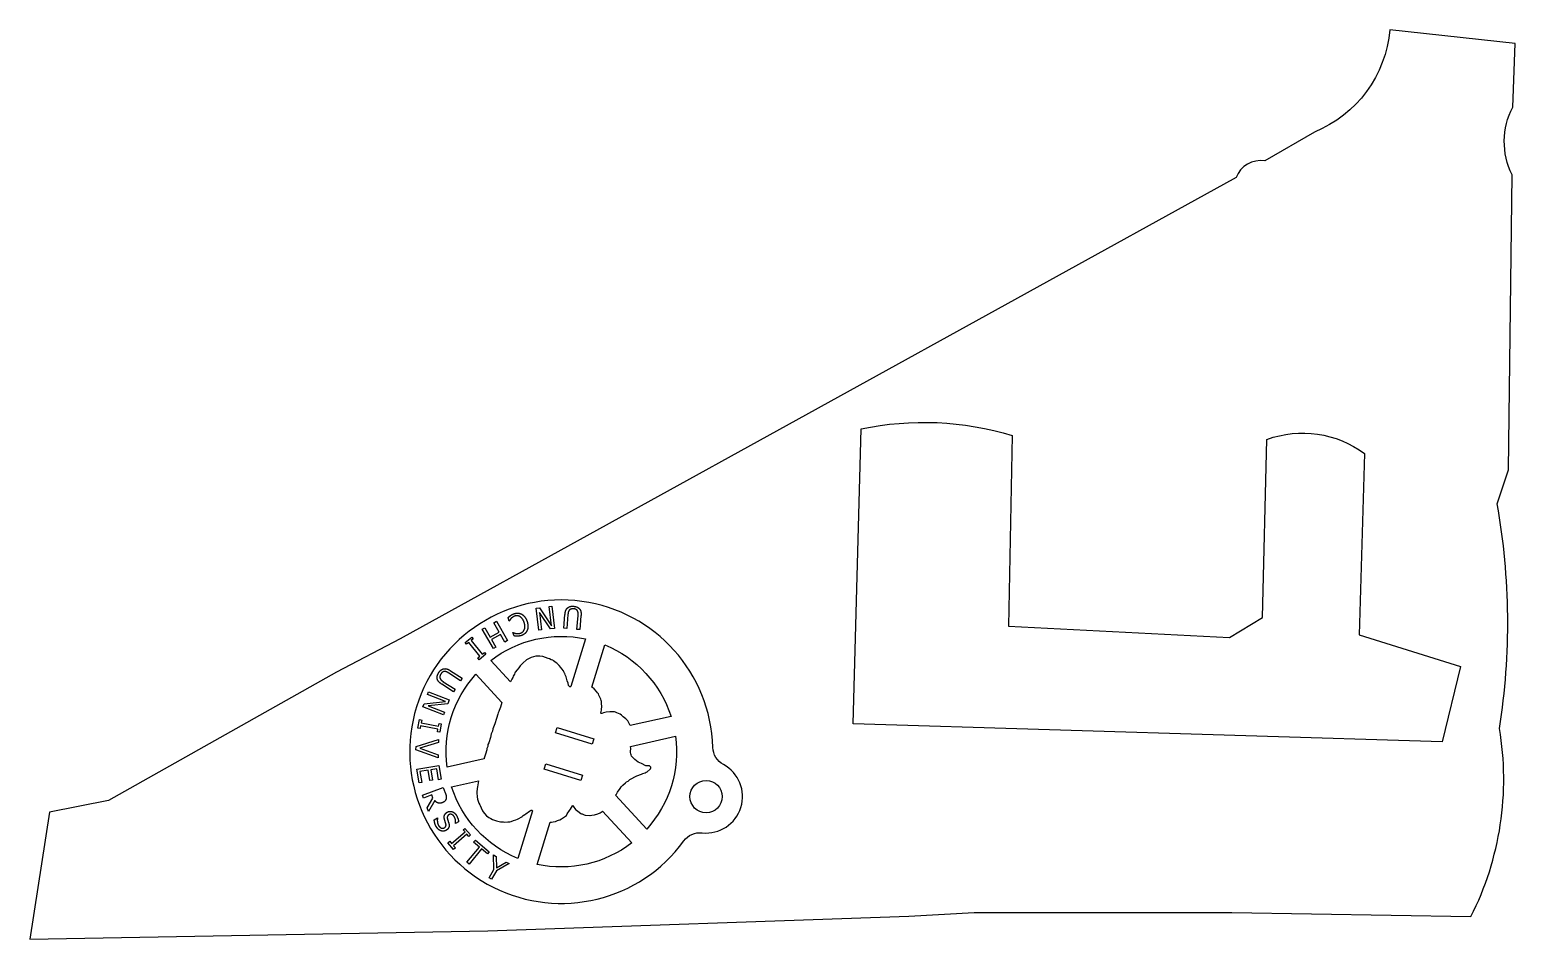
# Model space of a CAD drawing. Header units: millimetres. Extents: x 0 to 147, y 0 to 90.
import ezdxf

# ---------------------------------------------------------------- set-up
doc = ezdxf.new("R2010")
doc.units = ezdxf.units.MM
doc.layers.add('SCRAP_OUTLINE', color=8, linetype='Continuous')

msp = doc.modelspace()

# ---------------------------------------------------------------- linework, layer by layer
for points in [[(66.54, 10.53, 0.821365), (68.64, 17.28, -0.267689), (67.59, 18.98, 6.023346), (64.72, 9.72, -0.267689)], [(53.54, 24.99), (53.51, 24.98), (53.44, 24.98), (53.39, 25), (53.35, 25.05), (53.32, 25.11), (53.28, 25.32), (53.18, 25.56), (53.06, 25.95), (52.97, 26.14), (52.94, 26.27), (52.92, 26.32), (52.83, 26.45), (52.8, 26.55), (52.64, 26.76), (52.56, 26.87), (52.38, 27.07), (52.19, 27.26), (52.08, 27.34), (51.81, 27.55), (51.74, 27.59), (51.59, 27.64), (51.44, 27.73), (51.31, 27.78), (50.76, 27.95), (50.48, 27.99), (50.29, 28), (50.09, 27.99), (49.86, 27.93), (49.62, 27.86), (49.15, 27.62), (48.8, 27.3), (48.54, 27.04), (48.39, 26.85), (48.24, 26.65), (48.04, 26.42), (48, 26.34), (47.96, 26.23), (47.84, 26.01), (47.8, 25.89), (47.7, 25.73), (47.57, 25.46), (45.62, 27.57, -0.221398), (55, 29.7)], [(59.42, 21.13), (59.22, 21.53), (59.19, 21.59), (59.08, 21.71), (58.97, 21.81), (58.72, 22.01), (58.55, 22.17), (58.41, 22.25), (58.09, 22.39), (57.97, 22.45), (57.87, 22.49), (57.39, 22.5), (57.03, 22.45), (56.77, 22.38), (56.6, 22.32), (56.55, 22.32), (56.53, 22.32), (56.51, 22.35), (56.51, 22.39), (56.56, 22.67), (56.59, 23.08), (56.57, 23.24), (56.57, 23.52), (56.55, 23.63), (56.5, 23.74), (56.32, 24.15), (56.26, 24.26), (56.16, 24.38), (56.09, 24.51), (55.84, 24.76), (55.68, 24.89), (55.62, 24.93), (56.91, 29.11, -0.221398), (63.45, 22.04)], [(41.3, 17.02, -0.221398), (44.15, 26.21), (46.72, 23.43), (46.64, 23.17), (46.57, 22.94), (46.44, 22.63), (46.4, 22.51), (46.35, 22.41), (46.32, 22.27), (46.17, 21.85), (46.01, 21.32), (45.94, 21.15), (45.83, 20.82), (45.78, 20.58), (45.67, 20.32), (45.58, 19.97), (45.41, 19.44), (45.34, 19.27), (45.32, 19.08), (45.3, 19.01), (45.22, 18.87), (45.21, 18.72), (45.08, 18.31), (45.03, 18.11), (44.96, 17.92), (44.95, 17.85)], [(63.89, 20.09, -0.221398), (61.04, 10.9), (57.95, 14.24), (58.04, 14.36), (58.14, 14.54), (58.42, 14.92), (58.51, 15.06), (58.69, 15.25), (58.94, 15.47), (59.06, 15.57), (59.21, 15.65), (59.36, 15.79), (60.06, 16.15), (60.53, 16.32), (60.66, 16.38), (60.88, 16.45), (61, 16.51), (61.09, 16.57), (61.38, 16.81), (61.42, 16.87), (61.44, 16.96), (61.44, 17.02), (61.43, 17.07), (61.4, 17.1), (61.36, 17.13), (61.32, 17.15), (61.24, 17.16), (61.04, 17.15), (60.96, 17.16), (60.52, 17.38), (60.19, 17.52), (60.05, 17.64), (59.86, 17.77), (59.73, 17.92), (59.6, 18.04), (59.55, 18.12), (59.51, 18.23), (59.47, 18.34), (59.44, 18.47), (59.43, 18.56), (59.46, 18.87), (59.45, 19.08)], [(44.4, 15.67), (44.36, 15.46), (44.3, 15.06), (44.27, 14.92), (44.26, 14.8), (44.23, 14.64), (44.25, 14.48), (44.26, 14.08), (44.3, 13.85), (44.42, 13.47), (44.54, 13.3), (44.58, 13.23), (44.66, 12.99), (44.79, 12.7), (44.86, 12.59), (44.98, 12.45), (45.19, 12.21), (45.43, 12.04), (45.61, 11.93), (45.78, 11.85), (46.17, 11.72), (46.59, 11.63), (46.88, 11.61), (47.02, 11.59), (47.29, 11.62), (47.49, 11.63), (47.64, 11.66), (47.87, 11.73), (48.1, 11.8), (48.27, 11.88), (48.75, 12.15), (48.77, 12.18), (48.81, 12.24), (48.97, 12.33), (49.1, 12.42), (49.23, 12.5), (49.33, 12.58), (49.44, 12.66), (49.55, 12.75), (49.61, 12.78), (49.65, 12.78), (49.67, 12.78), (49.73, 12.7), (48.28, 8, -0.221398), (41.74, 15.07)], [(51.48, 11.59), (51.61, 11.58), (51.79, 11.6), (52.02, 11.66), (52.09, 11.69), (52.21, 11.74), (52.33, 11.77), (52.44, 11.81), (52.63, 11.92), (53.01, 12.17), (53.1, 12.25), (53.18, 12.39), (53.42, 12.72), (53.5, 12.88), (53.61, 13.04), (53.69, 13.2), (53.7, 13.21), (53.72, 13.22), (53.76, 13.21), (53.78, 13.18), (54.01, 12.84), (54.09, 12.76), (54.23, 12.67), (54.54, 12.43), (54.58, 12.42), (54.67, 12.39), (54.85, 12.32), (54.96, 12.29), (55.41, 12.24), (55.46, 12.24), (55.6, 12.26), (55.89, 12.32), (56.22, 12.42), (56.43, 12.51), (56.63, 12.62), (56.68, 12.67), (59.57, 9.54, -0.221398), (50.19, 7.41)]]:
    msp.add_lwpolyline(points, format="xyb", close=True)
for points in [[(50.36, 30.56), (50.1, 32.74), (50.43, 32.78), (51.62, 31.01), (51.4, 32.9), (51.67, 32.93), (51.93, 30.74), (51.52, 30.69), (50.43, 32.32), (50.64, 30.59)], [(45.87, 28.74), (44.78, 30.66), (45.04, 30.8), (45.57, 29.87), (46.45, 30.37), (45.92, 31.3), (46.17, 31.45), (47.26, 29.54), (47.01, 29.39), (46.58, 30.14), (45.7, 29.64), (46.13, 28.89)], [(43.22, 29.17), (43.07, 29.34), (43.73, 29.89), (43.87, 29.71), (43.66, 29.54), (44.78, 28.19), (44.99, 28.37), (45.14, 28.2), (44.48, 27.65), (44.34, 27.82), (44.55, 28), (43.43, 29.35)], [(40.94, 22.2), (38.89, 22.99), (39.01, 23.29), (41.13, 23.52), (39.36, 24.2), (39.46, 24.46), (41.51, 23.67), (41.36, 23.28), (39.42, 23.08), (41.04, 22.45)], [(38.62, 20.84), (38.4, 20.89), (38.56, 21.72), (38.78, 21.68), (38.73, 21.41), (40.45, 21.07), (40.5, 21.35), (40.72, 21.3), (40.56, 20.47), (40.34, 20.51), (40.39, 20.78), (38.67, 21.12)], [(55.64, 19.29), (52.01, 20.42), (52.18, 20.94), (55.81, 19.82)], [(40.4, 18.24), (40.4, 17.94), (38.21, 18.75), (38.22, 19.07), (40.44, 19.77), (40.43, 19.46), (38.59, 18.89)], [(38.53, 15.46), (38.3, 16.82), (40.48, 17.18), (40.7, 15.82), (40.44, 15.78), (40.27, 16.85), (39.67, 16.75), (39.84, 15.75), (39.58, 15.71), (39.42, 16.71), (38.61, 16.58), (38.79, 15.51)], [(54.53, 15.7), (50.9, 16.82), (51.06, 17.35), (54.69, 16.22)], [(42.11, 9.04), (41.93, 8.89), (41.38, 9.54), (41.55, 9.69), (41.73, 9.47), (43.07, 10.61), (42.88, 10.82), (43.05, 10.97), (43.61, 10.32), (43.44, 10.17), (43.26, 10.39), (41.92, 9.25)], [(43.47, 7.44), (43.24, 7.63), (44.49, 9.12), (43.92, 9.59), (44.09, 9.79), (45.45, 8.65), (45.28, 8.45), (44.71, 8.93)], [(47.15, 7.64), (47.42, 7.49), (46.18, 6.78), (45.7, 5.93), (45.45, 6.07), (45.91, 6.9), (45.87, 8.36), (46.15, 8.2), (46.18, 7.08)]]:
    msp.add_lwpolyline(points, close=True)
for points in [[(47.46, 31.48), (47.44, 31.47), (47.33, 31.8)], [(53.25, 32.11), (53.13, 30.74), (52.84, 30.76), (52.96, 32.13)], [(54.54, 31.99), (54.43, 30.62), (54.14, 30.65), (54.25, 32.02)], [(47.92, 30), (47.81, 30.33), (47.84, 30.34)], [(41.63, 26.56), (42.78, 25.82), (42.63, 25.57), (41.47, 26.32)], [(40.92, 25.47), (42.08, 24.73), (41.92, 24.48), (40.77, 25.22)], [(40.07, 13.71), (39.45, 12.64), (39.32, 13), (39.9, 13.96), (39.78, 14.27), (38.96, 13.97), (38.86, 14.24), (40.92, 15), (41.12, 14.47)], [(40.02, 11.81), (40.34, 12), (40.35, 11.98)], [(42.43, 11.62), (42.13, 11.44), (42.12, 11.46)]]:
    msp.add_lwpolyline(points)
msp.add_circle((66.92, 14.11), 1.6)
for points in [[(52.96, 32.13), (52.98, 32.36), (53.1, 32.68), (53.23, 32.78)], [(53.23, 32.78), (53.34, 32.87), (53.62, 32.95), (53.83, 32.93)], [(53.38, 32.54), (53.32, 32.46), (53.26, 32.26), (53.25, 32.11)], [(53.81, 32.68), (53.67, 32.69), (53.45, 32.62), (53.38, 32.54)], [(54.2, 32.47), (54.15, 32.56), (53.95, 32.67), (53.81, 32.68)], [(53.83, 32.93), (54.02, 32.91), (54.3, 32.79), (54.39, 32.68)], [(54.25, 32.02), (54.27, 32.17), (54.25, 32.38), (54.2, 32.47)], [(54.39, 32.68), (54.5, 32.55), (54.57, 32.23), (54.54, 31.99)], [(47.33, 31.8), (47.39, 31.86), (47.49, 31.96), (47.57, 32.01)], [(47.62, 31.72), (47.56, 31.65), (47.48, 31.52), (47.46, 31.48)], [(47.57, 32.01), (47.65, 32.07), (47.79, 32.16), (47.92, 32.2)], [(48, 31.96), (47.88, 31.92), (47.69, 31.79), (47.62, 31.72)], [(47.92, 32.2), (48.12, 32.26), (48.51, 32.24), (48.68, 32.15)], [(48.52, 31.9), (48.4, 31.97), (48.13, 32), (48, 31.96)], [(48.92, 31.33), (48.85, 31.55), (48.64, 31.82), (48.52, 31.9)], [(48.68, 32.15), (48.85, 32.05), (49.12, 31.69), (49.21, 31.43)], [(48.94, 30.64), (49, 30.77), (48.99, 31.13), (48.92, 31.33)], [(49.21, 31.43), (49.3, 31.16), (49.29, 30.73), (49.21, 30.54)], [(47.84, 30.34), (47.88, 30.32), (48.03, 30.26), (48.13, 30.24)], [(48.24, 29.97), (48.17, 29.97), (48.01, 29.98), (47.92, 30)], [(48.13, 30.24), (48.22, 30.22), (48.43, 30.23), (48.55, 30.27)], [(48.63, 30.03), (48.52, 30), (48.33, 29.97), (48.24, 29.97)], [(48.55, 30.27), (48.68, 30.31), (48.89, 30.5), (48.94, 30.64)], [(49.21, 30.54), (49.13, 30.36), (48.84, 30.1), (48.63, 30.03)], [(40.47, 26.37), (40.57, 26.53), (40.81, 26.72), (40.95, 26.75)], [(41.05, 26.48), (40.94, 26.48), (40.75, 26.35), (40.68, 26.23)], [(40.95, 26.75), (41.11, 26.78), (41.43, 26.69), (41.63, 26.56)], [(41.47, 26.32), (41.34, 26.4), (41.15, 26.48), (41.05, 26.48)], [(40.32, 25.76), (40.29, 25.91), (40.36, 26.2), (40.47, 26.37)], [(40.77, 25.22), (40.57, 25.35), (40.35, 25.6), (40.32, 25.76)], [(40.68, 26.23), (40.6, 26.12), (40.56, 25.89), (40.6, 25.79)], [(40.6, 25.79), (40.65, 25.7), (40.8, 25.55), (40.92, 25.47)], [(40.84, 13.51), (40.61, 13.42), (40.22, 13.54), (40.07, 13.71)], [(41.2, 13.91), (41.17, 13.77), (41, 13.57), (40.84, 13.51)], [(41.12, 14.47), (41.18, 14.29), (41.23, 14.04), (41.2, 13.91)], [(40.25, 11.1), (40.12, 11.31), (40.04, 11.65), (40.02, 11.81)], [(40.35, 11.98), (40.31, 11.79), (40.37, 11.4), (40.45, 11.25)], [(41.05, 11.82), (41.02, 11.93), (41, 12.14), (41.03, 12.23)], [(41.03, 12.23), (41.06, 12.33), (41.18, 12.49), (41.29, 12.56)], [(41.17, 11.43), (41.14, 11.53), (41.09, 11.7), (41.05, 11.82)], [(41.29, 12.56), (41.52, 12.7), (42.05, 12.53), (42.22, 12.25)], [(41.48, 12.32), (41.36, 12.24), (41.29, 12.03), (41.33, 11.89)], [(41.33, 11.89), (41.36, 11.8), (41.44, 11.54), (41.47, 11.45)], [(42.01, 12.11), (41.9, 12.28), (41.61, 12.4), (41.48, 12.32)], [(42.12, 11.46), (42.15, 11.6), (42.1, 11.95), (42.01, 12.11)], [(42.22, 12.25), (42.31, 12.09), (42.42, 11.78), (42.43, 11.62)], [(40.72, 10.72), (40.58, 10.76), (40.35, 10.93), (40.25, 11.1)], [(40.45, 11.25), (40.58, 11.05), (40.88, 10.94), (41.02, 11.02)], [(41.22, 10.79), (41.11, 10.72), (40.84, 10.68), (40.72, 10.72)], [(41.02, 11.02), (41.13, 11.09), (41.21, 11.29), (41.17, 11.43)], [(41.47, 11.45), (41.53, 11.22), (41.39, 10.89), (41.22, 10.79)]]:
    msp.add_open_spline(points, degree=2)
at = {"layer": 'SCRAP_OUTLINE'}
for points in [[(146.98, 88.6), (134.57, 89.95, -0.280445), (127.1, 79.82), (122.2, 76.97, 0.361828), (119.35, 75.32), (36.65, 29.72), (30.35, 26.42), (7.79, 13.74), (1.95, 12.56), (0, 0), (45.31, 0.83), (86.97, 2.29), (93.43, 2.64), (118.93, 2.64), (142.59, 2.25, 0.161038), (145.41, 20.85, 0.083822), (145.19, 43.05), (146.31, 46.41), (146.66, 75.61, -0.240096), (146.72, 82.29)], [(122.4, 49.44, -0.250042), (132.07, 48.04), (131.54, 30.12), (141.57, 26.97), (139.75, 19.54), (81.46, 21.31), (82.27, 50.47, -0.127695), (97.21, 49.81), (96.85, 30.97), (118.71, 29.86), (121.98, 31.83)]]:
    msp.add_lwpolyline(points, format="xyb", close=True, dxfattribs=at)

doc.saveas('drawing.dxf')
